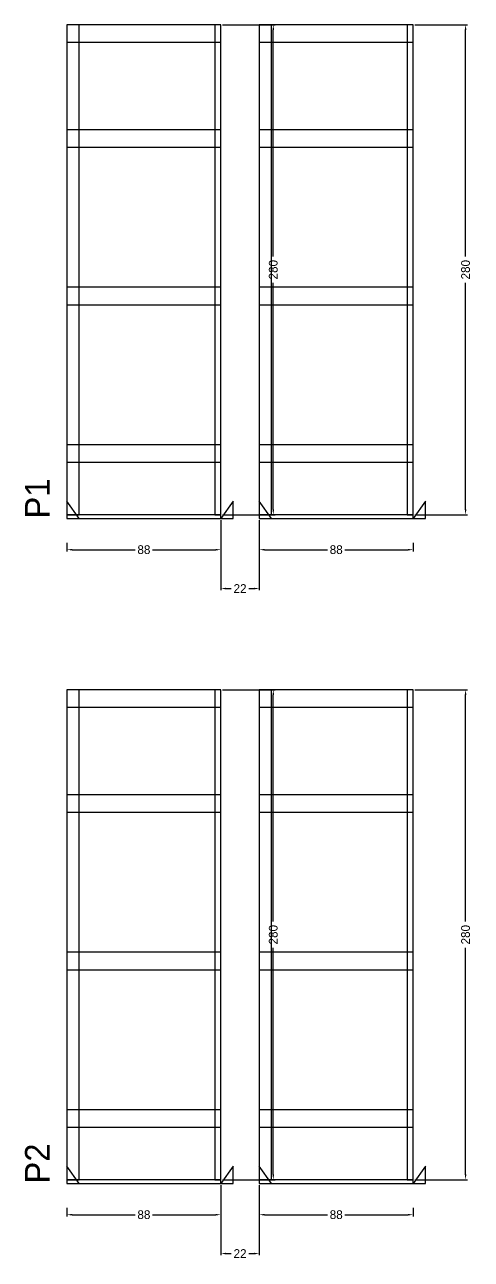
# Model space of a CAD drawing. Header units: centimetres. Extents: x -7000 to 4307, y -13306 to 295.
# Drawn here: x 3976 to 4231, y -423 to 282 of the extents above; entities that cross this region are included whole.
import ezdxf

# ---------------------------------------------------------------- set-up
doc = ezdxf.new("R2010")
doc.units = ezdxf.units.CM
for name, color, linetype in [('COTA', 241, 'Continuous'), ('NOMENCLATURA', 7, 'Continuous'), ('SARR_2.2x10', 60, 'Continuous'), ('SARR_2.2x7', 40, 'Continuous'), ('SARR_3.5x7', 81, 'Continuous')]:
    doc.layers.add(name, color=color, linetype=linetype)
doc.dimstyles.new('PAINEL-NOVA', dxfattribs={"dimtxt": 5, "dimasz": 3, "dimexe": 1, "dimexo": 1, "dimgap": 1, "dimtad": 1, "dimcen": 2.5, "dimazin": 3, "dimtfac": 1, "dimtmove": 0, "dimatfit": 3})

# ---------------------------------------------------------------- blocks, each defined once
blk = doc.blocks.new('_CLOSEDFILLED')
at = {"color": 0, "linetype": 'BYBLOCK'}
blk.add_solid([(-1, 0.16), (0, 0), (-1, -0.16)], dxfattribs=at)
blk = doc.blocks.new('*D21')
for p, q in [((4000, -13.8), (4000, -18.8)), ((4088, -13.8), (4088, -18.8)), ((4003, -17.8), (4039, -17.8)), ((4049, -17.8), (4085, -17.8))]:
    blk.add_line(p, q)
at = {"layer": 'Defpoints'}
for p in [(4000, -12.8), (4088, -12.8), (4000, -17.8)]:
    blk.add_point(p, dxfattribs=at)
at = {"layer": 'SARR_2.2x10', "xscale": 3, "yscale": 3, "rotation": 180}
blk.add_blockref('_CLOSEDFILLED', (4000, -17.8), dxfattribs=at)
at = {"layer": 'SARR_2.2x10', "xscale": 3, "yscale": 3}
blk.add_blockref('_CLOSEDFILLED', (4088, -17.8), dxfattribs=at)
at = {"layer": 'SARR_2.2x10', "insert": (4044, -17.8), "char_height": 5, "attachment_point": 5}
blk.add_mtext('88', dxfattribs=at)
blk = doc.blocks.new('*D22')
for p, q in [((4089, 282.2), (4119, 282.2)), ((4118, 149.7), (4118, 279.2)), ((4118, 5.2), (4118, 134.7)), ((4089, 2.2), (4119, 2.2))]:
    blk.add_line(p, q)
at = {"layer": 'Defpoints'}
for p in [(4088, 282.2), (4088, 2.2), (4118, 2.2)]:
    blk.add_point(p, dxfattribs=at)
at = {"layer": 'SARR_2.2x10', "xscale": 3, "yscale": 3}
for p, rotation in [((4118, 282.2), 90), ((4118, 2.2), 270)]:
    blk.add_blockref('_CLOSEDFILLED', p, dxfattribs=dict(at, rotation=rotation))
at = {"layer": 'SARR_2.2x10', "insert": (4118, 142.2), "char_height": 5, "attachment_point": 5, "rotation": 90}
blk.add_mtext('280', dxfattribs=at)
blk = doc.blocks.new('GRA-E')
at = {"layer": 'SARR_2.2x7'}
blk.add_lwpolyline([(0, 0), (7, 0), (0, 10)], close=True, dxfattribs=at)
blk = doc.blocks.new('GRA-D')
at = {"layer": 'SARR_2.2x7'}
blk.add_lwpolyline([(0, 0), (7, 0), (7, 10)], close=True, dxfattribs=at)
blk = doc.blocks.new('*D23')
for p, q in [((4110, -13.8), (4110, -18.8)), ((4198, -13.8), (4198, -18.8)), ((4113, -17.8), (4149, -17.8)), ((4159, -17.8), (4195, -17.8))]:
    blk.add_line(p, q)
at = {"layer": 'Defpoints'}
for p in [(4110, -12.8), (4198, -12.8), (4110, -17.8)]:
    blk.add_point(p, dxfattribs=at)
at = {"layer": 'SARR_2.2x10', "xscale": 3, "yscale": 3, "rotation": 180}
blk.add_blockref('_CLOSEDFILLED', (4110, -17.8), dxfattribs=at)
at = {"layer": 'SARR_2.2x10', "xscale": 3, "yscale": 3}
blk.add_blockref('_CLOSEDFILLED', (4198, -17.8), dxfattribs=at)
at = {"layer": 'SARR_2.2x10', "insert": (4154, -17.8), "char_height": 5, "attachment_point": 5}
blk.add_mtext('88', dxfattribs=at)
blk = doc.blocks.new('*D24')
for p, q in [((4199, 282.2), (4229, 282.2)), ((4228, 149.7), (4228, 279.2)), ((4228, 5.2), (4228, 134.7)), ((4199, 2.2), (4229, 2.2))]:
    blk.add_line(p, q)
at = {"layer": 'Defpoints'}
for p in [(4198, 282.2), (4198, 2.2), (4228, 2.2)]:
    blk.add_point(p, dxfattribs=at)
at = {"layer": 'SARR_2.2x10', "xscale": 3, "yscale": 3}
for p, rotation in [((4228, 282.2), 90), ((4228, 2.2), 270)]:
    blk.add_blockref('_CLOSEDFILLED', p, dxfattribs=dict(at, rotation=rotation))
at = {"layer": 'SARR_2.2x10', "insert": (4228, 142.2), "char_height": 5, "attachment_point": 5, "rotation": 90}
blk.add_mtext('280', dxfattribs=at)
blk = doc.blocks.new('*D25')
for p, q in [((4199, 282.2), (4229, 282.2)), ((4228, 149.7), (4228, 279.2)), ((4228, 5.2), (4228, 134.7)), ((4199, 2.2), (4229, 2.2))]:
    blk.add_line(p, q)
at = {"layer": 'Defpoints'}
for p in [(4198, 282.2), (4198, 2.2), (4228, 2.2)]:
    blk.add_point(p, dxfattribs=at)
at = {"layer": 'SARR_2.2x10', "xscale": 3, "yscale": 3}
for p, rotation in [((4228, 282.2), 90), ((4228, 2.2), 270)]:
    blk.add_blockref('_CLOSEDFILLED', p, dxfattribs=dict(at, rotation=rotation))
at = {"layer": 'SARR_2.2x10', "insert": (4228, 142.2), "char_height": 5, "attachment_point": 5, "rotation": 90}
blk.add_mtext('280', dxfattribs=at)
blk = doc.blocks.new('*D26')
for p, q in [((4199, 282.2), (4229, 282.2)), ((4228, 149.7), (4228, 279.2)), ((4228, 5.2), (4228, 134.7)), ((4199, 2.2), (4229, 2.2))]:
    blk.add_line(p, q)
at = {"layer": 'Defpoints'}
for p in [(4198, 282.2), (4198, 2.2), (4228, 2.2)]:
    blk.add_point(p, dxfattribs=at)
at = {"layer": 'SARR_2.2x10', "xscale": 3, "yscale": 3}
for p, rotation in [((4228, 282.2), 90), ((4228, 2.2), 270)]:
    blk.add_blockref('_CLOSEDFILLED', p, dxfattribs=dict(at, rotation=rotation))
at = {"layer": 'SARR_2.2x10', "insert": (4228, 142.2), "char_height": 5, "attachment_point": 5, "rotation": 90}
blk.add_mtext('280', dxfattribs=at)
blk = doc.blocks.new('*D27')
for p, q in [((4199, 282.2), (4229, 282.2)), ((4228, 149.7), (4228, 279.2)), ((4228, 5.2), (4228, 134.7)), ((4199, 2.2), (4229, 2.2))]:
    blk.add_line(p, q)
at = {"layer": 'Defpoints'}
for p in [(4198, 282.2), (4198, 2.2), (4228, 2.2)]:
    blk.add_point(p, dxfattribs=at)
at = {"layer": 'SARR_2.2x10', "xscale": 3, "yscale": 3}
for p, rotation in [((4228, 282.2), 90), ((4228, 2.2), 270)]:
    blk.add_blockref('_CLOSEDFILLED', p, dxfattribs=dict(at, rotation=rotation))
at = {"layer": 'SARR_2.2x10', "insert": (4228, 142.2), "char_height": 5, "attachment_point": 5, "rotation": 90}
blk.add_mtext('280', dxfattribs=at)
blk = doc.blocks.new('*D28')
for p, q in [((4199, 282.2), (4229, 282.2)), ((4228, 149.7), (4228, 279.2)), ((4228, 5.2), (4228, 134.7)), ((4199, 2.2), (4229, 2.2))]:
    blk.add_line(p, q)
at = {"layer": 'Defpoints'}
for p in [(4198, 282.2), (4198, 2.2), (4228, 2.2)]:
    blk.add_point(p, dxfattribs=at)
at = {"layer": 'SARR_2.2x10', "xscale": 3, "yscale": 3}
for p, rotation in [((4228, 282.2), 90), ((4228, 2.2), 270)]:
    blk.add_blockref('_CLOSEDFILLED', p, dxfattribs=dict(at, rotation=rotation))
at = {"layer": 'SARR_2.2x10', "insert": (4228, 142.2), "char_height": 5, "attachment_point": 5, "rotation": 90}
blk.add_mtext('280', dxfattribs=at)
blk = doc.blocks.new('*D29')
for p, q in [((4199, 282.2), (4229, 282.2)), ((4228, 149.7), (4228, 279.2)), ((4228, 5.2), (4228, 134.7)), ((4199, 2.2), (4229, 2.2))]:
    blk.add_line(p, q)
at = {"layer": 'Defpoints'}
for p in [(4198, 282.2), (4198, 2.2), (4228, 2.2)]:
    blk.add_point(p, dxfattribs=at)
at = {"layer": 'SARR_2.2x10', "xscale": 3, "yscale": 3}
for p, rotation in [((4228, 282.2), 90), ((4228, 2.2), 270)]:
    blk.add_blockref('_CLOSEDFILLED', p, dxfattribs=dict(at, rotation=rotation))
at = {"layer": 'SARR_2.2x10', "insert": (4228, 142.2), "char_height": 5, "attachment_point": 5, "rotation": 90}
blk.add_mtext('280', dxfattribs=at)
blk = doc.blocks.new('*D30')
for p, q in [((4199, 282.2), (4229, 282.2)), ((4228, 149.7), (4228, 279.2)), ((4228, 5.2), (4228, 134.7)), ((4199, 2.2), (4229, 2.2))]:
    blk.add_line(p, q)
at = {"layer": 'Defpoints'}
for p in [(4198, 282.2), (4198, 2.2), (4228, 2.2)]:
    blk.add_point(p, dxfattribs=at)
at = {"layer": 'SARR_2.2x10', "xscale": 3, "yscale": 3}
for p, rotation in [((4228, 282.2), 90), ((4228, 2.2), 270)]:
    blk.add_blockref('_CLOSEDFILLED', p, dxfattribs=dict(at, rotation=rotation))
at = {"layer": 'SARR_2.2x10', "insert": (4228, 142.2), "char_height": 5, "attachment_point": 5, "rotation": 90}
blk.add_mtext('280', dxfattribs=at)
blk = doc.blocks.new('*D31')
for p, q in [((4199, 282.2), (4229, 282.2)), ((4228, 149.7), (4228, 279.2)), ((4228, 5.2), (4228, 134.7)), ((4199, 2.2), (4229, 2.2))]:
    blk.add_line(p, q)
at = {"layer": 'Defpoints'}
for p in [(4198, 282.2), (4198, 2.2), (4228, 2.2)]:
    blk.add_point(p, dxfattribs=at)
at = {"layer": 'SARR_2.2x10', "xscale": 3, "yscale": 3}
for p, rotation in [((4228, 282.2), 90), ((4228, 2.2), 270)]:
    blk.add_blockref('_CLOSEDFILLED', p, dxfattribs=dict(at, rotation=rotation))
at = {"layer": 'SARR_2.2x10', "insert": (4228, 142.2), "char_height": 5, "attachment_point": 5, "rotation": 90}
blk.add_mtext('280', dxfattribs=at)
blk = doc.blocks.new('*D32')
for p, q in [((4199, 282.2), (4229, 282.2)), ((4228, 149.7), (4228, 279.2)), ((4228, 5.2), (4228, 134.7)), ((4199, 2.2), (4229, 2.2))]:
    blk.add_line(p, q)
at = {"layer": 'Defpoints'}
for p in [(4198, 282.2), (4198, 2.2), (4228, 2.2)]:
    blk.add_point(p, dxfattribs=at)
at = {"layer": 'SARR_2.2x10', "xscale": 3, "yscale": 3}
for p, rotation in [((4228, 282.2), 90), ((4228, 2.2), 270)]:
    blk.add_blockref('_CLOSEDFILLED', p, dxfattribs=dict(at, rotation=rotation))
at = {"layer": 'SARR_2.2x10', "insert": (4228, 142.2), "char_height": 5, "attachment_point": 5, "rotation": 90}
blk.add_mtext('280', dxfattribs=at)
blk = doc.blocks.new('*D33')
for p, q in [((4199, 282.2), (4229, 282.2)), ((4228, 149.7), (4228, 279.2)), ((4228, 5.2), (4228, 134.7)), ((4199, 2.2), (4229, 2.2))]:
    blk.add_line(p, q)
at = {"layer": 'Defpoints'}
for p in [(4198, 282.2), (4198, 2.2), (4228, 2.2)]:
    blk.add_point(p, dxfattribs=at)
at = {"layer": 'SARR_2.2x10', "xscale": 3, "yscale": 3}
for p, rotation in [((4228, 282.2), 90), ((4228, 2.2), 270)]:
    blk.add_blockref('_CLOSEDFILLED', p, dxfattribs=dict(at, rotation=rotation))
at = {"layer": 'SARR_2.2x10', "insert": (4228, 142.2), "char_height": 5, "attachment_point": 5, "rotation": 90}
blk.add_mtext('280', dxfattribs=at)
blk = doc.blocks.new('*D34')
for p, q in [((4088, -1), (4088, -41)), ((4110, -1), (4110, -41)), ((4091, -40), (4094, -40)), ((4104, -40), (4107, -40))]:
    blk.add_line(p, q)
at = {"layer": 'Defpoints'}
for p in [(4088, 0), (4110, 0), (4088, -40)]:
    blk.add_point(p, dxfattribs=at)
at = {"layer": 'COTA', "xscale": 3, "yscale": 3, "rotation": 180}
blk.add_blockref('_CLOSEDFILLED', (4088, -40), dxfattribs=at)
at = {"layer": 'COTA', "xscale": 3, "yscale": 3}
blk.add_blockref('_CLOSEDFILLED', (4110, -40), dxfattribs=at)
at = {"layer": 'COTA', "insert": (4099, -40), "char_height": 5, "attachment_point": 5}
blk.add_mtext('22', dxfattribs=at)
blk = doc.blocks.new('*D55')
for p, q in [((4000, -393.8), (4000, -398.8)), ((4088, -393.8), (4088, -398.8)), ((4003, -397.8), (4039, -397.8)), ((4049, -397.8), (4085, -397.8))]:
    blk.add_line(p, q)
at = {"layer": 'Defpoints'}
for p in [(4000, -392.8), (4088, -392.8), (4000, -397.8)]:
    blk.add_point(p, dxfattribs=at)
at = {"layer": 'SARR_2.2x10', "xscale": 3, "yscale": 3, "rotation": 180}
blk.add_blockref('_CLOSEDFILLED', (4000, -397.8), dxfattribs=at)
at = {"layer": 'SARR_2.2x10', "xscale": 3, "yscale": 3}
blk.add_blockref('_CLOSEDFILLED', (4088, -397.8), dxfattribs=at)
at = {"layer": 'SARR_2.2x10', "insert": (4044, -397.8), "char_height": 5, "attachment_point": 5}
blk.add_mtext('88', dxfattribs=at)
blk = doc.blocks.new('*D56')
for p, q in [((4089, -97.8), (4119, -97.8)), ((4118, -230.3), (4118, -100.8)), ((4118, -374.8), (4118, -245.3)), ((4089, -377.8), (4119, -377.8))]:
    blk.add_line(p, q)
at = {"layer": 'Defpoints'}
for p in [(4088, -97.8), (4088, -377.8), (4118, -377.8)]:
    blk.add_point(p, dxfattribs=at)
at = {"layer": 'SARR_2.2x10', "xscale": 3, "yscale": 3}
for p, rotation in [((4118, -97.8), 90), ((4118, -377.8), 270)]:
    blk.add_blockref('_CLOSEDFILLED', p, dxfattribs=dict(at, rotation=rotation))
at = {"layer": 'SARR_2.2x10', "insert": (4118, -237.8), "char_height": 5, "attachment_point": 5, "rotation": 90}
blk.add_mtext('280', dxfattribs=at)
blk = doc.blocks.new('*D57')
for p, q in [((4110, -393.8), (4110, -398.8)), ((4198, -393.8), (4198, -398.8)), ((4113, -397.8), (4149, -397.8)), ((4159, -397.8), (4195, -397.8))]:
    blk.add_line(p, q)
at = {"layer": 'Defpoints'}
for p in [(4110, -392.8), (4198, -392.8), (4110, -397.8)]:
    blk.add_point(p, dxfattribs=at)
at = {"layer": 'SARR_2.2x10', "xscale": 3, "yscale": 3, "rotation": 180}
blk.add_blockref('_CLOSEDFILLED', (4110, -397.8), dxfattribs=at)
at = {"layer": 'SARR_2.2x10', "xscale": 3, "yscale": 3}
blk.add_blockref('_CLOSEDFILLED', (4198, -397.8), dxfattribs=at)
at = {"layer": 'SARR_2.2x10', "insert": (4154, -397.8), "char_height": 5, "attachment_point": 5}
blk.add_mtext('88', dxfattribs=at)
blk = doc.blocks.new('*D58')
for p, q in [((4199, -97.8), (4229, -97.8)), ((4228, -230.3), (4228, -100.8)), ((4228, -374.8), (4228, -245.3)), ((4199, -377.8), (4229, -377.8))]:
    blk.add_line(p, q)
at = {"layer": 'Defpoints'}
for p in [(4198, -97.8), (4198, -377.8), (4228, -377.8)]:
    blk.add_point(p, dxfattribs=at)
at = {"layer": 'SARR_2.2x10', "xscale": 3, "yscale": 3}
for p, rotation in [((4228, -97.8), 90), ((4228, -377.8), 270)]:
    blk.add_blockref('_CLOSEDFILLED', p, dxfattribs=dict(at, rotation=rotation))
at = {"layer": 'SARR_2.2x10', "insert": (4228, -237.8), "char_height": 5, "attachment_point": 5, "rotation": 90}
blk.add_mtext('280', dxfattribs=at)
blk = doc.blocks.new('*D59')
for p, q in [((4199, -97.8), (4229, -97.8)), ((4228, -230.3), (4228, -100.8)), ((4228, -374.8), (4228, -245.3)), ((4199, -377.8), (4229, -377.8))]:
    blk.add_line(p, q)
at = {"layer": 'Defpoints'}
for p in [(4198, -97.8), (4198, -377.8), (4228, -377.8)]:
    blk.add_point(p, dxfattribs=at)
at = {"layer": 'SARR_2.2x10', "xscale": 3, "yscale": 3}
for p, rotation in [((4228, -97.8), 90), ((4228, -377.8), 270)]:
    blk.add_blockref('_CLOSEDFILLED', p, dxfattribs=dict(at, rotation=rotation))
at = {"layer": 'SARR_2.2x10', "insert": (4228, -237.8), "char_height": 5, "attachment_point": 5, "rotation": 90}
blk.add_mtext('280', dxfattribs=at)
blk = doc.blocks.new('*D60')
for p, q in [((4199, -97.8), (4229, -97.8)), ((4228, -230.3), (4228, -100.8)), ((4228, -374.8), (4228, -245.3)), ((4199, -377.8), (4229, -377.8))]:
    blk.add_line(p, q)
at = {"layer": 'Defpoints'}
for p in [(4198, -97.8), (4198, -377.8), (4228, -377.8)]:
    blk.add_point(p, dxfattribs=at)
at = {"layer": 'SARR_2.2x10', "xscale": 3, "yscale": 3}
for p, rotation in [((4228, -97.8), 90), ((4228, -377.8), 270)]:
    blk.add_blockref('_CLOSEDFILLED', p, dxfattribs=dict(at, rotation=rotation))
at = {"layer": 'SARR_2.2x10', "insert": (4228, -237.8), "char_height": 5, "attachment_point": 5, "rotation": 90}
blk.add_mtext('280', dxfattribs=at)
blk = doc.blocks.new('*D61')
for p, q in [((4199, -97.8), (4229, -97.8)), ((4228, -230.3), (4228, -100.8)), ((4228, -374.8), (4228, -245.3)), ((4199, -377.8), (4229, -377.8))]:
    blk.add_line(p, q)
at = {"layer": 'Defpoints'}
for p in [(4198, -97.8), (4198, -377.8), (4228, -377.8)]:
    blk.add_point(p, dxfattribs=at)
at = {"layer": 'SARR_2.2x10', "xscale": 3, "yscale": 3}
for p, rotation in [((4228, -97.8), 90), ((4228, -377.8), 270)]:
    blk.add_blockref('_CLOSEDFILLED', p, dxfattribs=dict(at, rotation=rotation))
at = {"layer": 'SARR_2.2x10', "insert": (4228, -237.8), "char_height": 5, "attachment_point": 5, "rotation": 90}
blk.add_mtext('280', dxfattribs=at)
blk = doc.blocks.new('*D62')
for p, q in [((4199, -97.8), (4229, -97.8)), ((4228, -230.3), (4228, -100.8)), ((4228, -374.8), (4228, -245.3)), ((4199, -377.8), (4229, -377.8))]:
    blk.add_line(p, q)
at = {"layer": 'Defpoints'}
for p in [(4198, -97.8), (4198, -377.8), (4228, -377.8)]:
    blk.add_point(p, dxfattribs=at)
at = {"layer": 'SARR_2.2x10', "xscale": 3, "yscale": 3}
for p, rotation in [((4228, -97.8), 90), ((4228, -377.8), 270)]:
    blk.add_blockref('_CLOSEDFILLED', p, dxfattribs=dict(at, rotation=rotation))
at = {"layer": 'SARR_2.2x10', "insert": (4228, -237.8), "char_height": 5, "attachment_point": 5, "rotation": 90}
blk.add_mtext('280', dxfattribs=at)
blk = doc.blocks.new('*D63')
for p, q in [((4199, -97.8), (4229, -97.8)), ((4228, -230.3), (4228, -100.8)), ((4228, -374.8), (4228, -245.3)), ((4199, -377.8), (4229, -377.8))]:
    blk.add_line(p, q)
at = {"layer": 'Defpoints'}
for p in [(4198, -97.8), (4198, -377.8), (4228, -377.8)]:
    blk.add_point(p, dxfattribs=at)
at = {"layer": 'SARR_2.2x10', "xscale": 3, "yscale": 3}
for p, rotation in [((4228, -97.8), 90), ((4228, -377.8), 270)]:
    blk.add_blockref('_CLOSEDFILLED', p, dxfattribs=dict(at, rotation=rotation))
at = {"layer": 'SARR_2.2x10', "insert": (4228, -237.8), "char_height": 5, "attachment_point": 5, "rotation": 90}
blk.add_mtext('280', dxfattribs=at)
blk = doc.blocks.new('*D64')
for p, q in [((4199, -97.8), (4229, -97.8)), ((4228, -230.3), (4228, -100.8)), ((4228, -374.8), (4228, -245.3)), ((4199, -377.8), (4229, -377.8))]:
    blk.add_line(p, q)
at = {"layer": 'Defpoints'}
for p in [(4198, -97.8), (4198, -377.8), (4228, -377.8)]:
    blk.add_point(p, dxfattribs=at)
at = {"layer": 'SARR_2.2x10', "xscale": 3, "yscale": 3}
for p, rotation in [((4228, -97.8), 90), ((4228, -377.8), 270)]:
    blk.add_blockref('_CLOSEDFILLED', p, dxfattribs=dict(at, rotation=rotation))
at = {"layer": 'SARR_2.2x10', "insert": (4228, -237.8), "char_height": 5, "attachment_point": 5, "rotation": 90}
blk.add_mtext('280', dxfattribs=at)
blk = doc.blocks.new('*D65')
for p, q in [((4199, -97.8), (4229, -97.8)), ((4228, -230.3), (4228, -100.8)), ((4228, -374.8), (4228, -245.3)), ((4199, -377.8), (4229, -377.8))]:
    blk.add_line(p, q)
at = {"layer": 'Defpoints'}
for p in [(4198, -97.8), (4198, -377.8), (4228, -377.8)]:
    blk.add_point(p, dxfattribs=at)
at = {"layer": 'SARR_2.2x10', "xscale": 3, "yscale": 3}
for p, rotation in [((4228, -97.8), 90), ((4228, -377.8), 270)]:
    blk.add_blockref('_CLOSEDFILLED', p, dxfattribs=dict(at, rotation=rotation))
at = {"layer": 'SARR_2.2x10', "insert": (4228, -237.8), "char_height": 5, "attachment_point": 5, "rotation": 90}
blk.add_mtext('280', dxfattribs=at)
blk = doc.blocks.new('*D66')
for p, q in [((4199, -97.8), (4229, -97.8)), ((4228, -230.3), (4228, -100.8)), ((4228, -374.8), (4228, -245.3)), ((4199, -377.8), (4229, -377.8))]:
    blk.add_line(p, q)
at = {"layer": 'Defpoints'}
for p in [(4198, -97.8), (4198, -377.8), (4228, -377.8)]:
    blk.add_point(p, dxfattribs=at)
at = {"layer": 'SARR_2.2x10', "xscale": 3, "yscale": 3}
for p, rotation in [((4228, -97.8), 90), ((4228, -377.8), 270)]:
    blk.add_blockref('_CLOSEDFILLED', p, dxfattribs=dict(at, rotation=rotation))
at = {"layer": 'SARR_2.2x10', "insert": (4228, -237.8), "char_height": 5, "attachment_point": 5, "rotation": 90}
blk.add_mtext('280', dxfattribs=at)
blk = doc.blocks.new('*D67')
for p, q in [((4199, -97.8), (4229, -97.8)), ((4228, -230.3), (4228, -100.8)), ((4228, -374.8), (4228, -245.3)), ((4199, -377.8), (4229, -377.8))]:
    blk.add_line(p, q)
at = {"layer": 'Defpoints'}
for p in [(4198, -97.8), (4198, -377.8), (4228, -377.8)]:
    blk.add_point(p, dxfattribs=at)
at = {"layer": 'SARR_2.2x10', "xscale": 3, "yscale": 3}
for p, rotation in [((4228, -97.8), 90), ((4228, -377.8), 270)]:
    blk.add_blockref('_CLOSEDFILLED', p, dxfattribs=dict(at, rotation=rotation))
at = {"layer": 'SARR_2.2x10', "insert": (4228, -237.8), "char_height": 5, "attachment_point": 5, "rotation": 90}
blk.add_mtext('280', dxfattribs=at)
blk = doc.blocks.new('*D68')
for p, q in [((4088, -381), (4088, -421)), ((4110, -381), (4110, -421)), ((4091, -420), (4094, -420)), ((4104, -420), (4107, -420))]:
    blk.add_line(p, q)
at = {"layer": 'Defpoints'}
for p in [(4088, -380), (4110, -380), (4088, -420)]:
    blk.add_point(p, dxfattribs=at)
at = {"layer": 'COTA', "xscale": 3, "yscale": 3, "rotation": 180}
blk.add_blockref('_CLOSEDFILLED', (4088, -420), dxfattribs=at)
at = {"layer": 'COTA', "xscale": 3, "yscale": 3}
blk.add_blockref('_CLOSEDFILLED', (4110, -420), dxfattribs=at)
at = {"layer": 'COTA', "insert": (4099, -420), "char_height": 5, "attachment_point": 5}
blk.add_mtext('22', dxfattribs=at)

msp = doc.modelspace()

# ---------------------------------------------------------------- linework, layer by layer
at = {"layer": 'SARR_2.2x10'}
for p, q in [((4088, 282.2), (4000, 282.2)), ((4000, 282.2), (4000, 272.2)), ((4088, 272.2), (4088, 282.2)), ((4198, 282.2), (4110, 282.2)), ((4110, 282.2), (4110, 272.2)), ((4198, 272.2), (4198, 282.2)), ((4000, 272.2), (4088, 272.2)), ((4110, 272.2), (4198, 272.2)), ((4088, 222.2), (4000, 222.2)), ((4000, 222.2), (4000, 212.2)), ((4088, 212.2), (4088, 222.2)), ((4198, 222.2), (4110, 222.2)), ((4110, 222.2), (4110, 212.2)), ((4198, 212.2), (4198, 222.2)), ((4000, 212.2), (4088, 212.2)), ((4110, 212.2), (4198, 212.2)), ((4088, 132.2), (4000, 132.2)), ((4000, 132.2), (4000, 122.2)), ((4088, 122.2), (4088, 132.2)), ((4198, 132.2), (4110, 132.2)), ((4110, 132.2), (4110, 122.2)), ((4198, 122.2), (4198, 132.2)), ((4000, 122.2), (4088, 122.2)), ((4110, 122.2), (4198, 122.2)), ((4088, 42.2), (4000, 42.2)), ((4000, 42.2), (4000, 32.2)), ((4088, 32.2), (4088, 42.2)), ((4198, 42.2), (4110, 42.2)), ((4110, 42.2), (4110, 32.2)), ((4198, 32.2), (4198, 42.2)), ((4000, 32.2), (4088, 32.2)), ((4110, 32.2), (4198, 32.2)), ((4088, -97.8), (4000, -97.8)), ((4000, -97.8), (4000, -107.8)), ((4088, -107.8), (4088, -97.8)), ((4198, -97.8), (4110, -97.8)), ((4110, -97.8), (4110, -107.8)), ((4198, -107.8), (4198, -97.8)), ((4000, -107.8), (4088, -107.8)), ((4110, -107.8), (4198, -107.8)), ((4088, -157.8), (4000, -157.8)), ((4000, -157.8), (4000, -167.8)), ((4088, -167.8), (4088, -157.8)), ((4198, -157.8), (4110, -157.8)), ((4110, -157.8), (4110, -167.8)), ((4198, -167.8), (4198, -157.8)), ((4000, -167.8), (4088, -167.8)), ((4110, -167.8), (4198, -167.8)), ((4088, -247.8), (4000, -247.8)), ((4000, -247.8), (4000, -257.8)), ((4088, -257.8), (4088, -247.8)), ((4198, -247.8), (4110, -247.8)), ((4110, -247.8), (4110, -257.8)), ((4198, -257.8), (4198, -247.8)), ((4000, -257.8), (4088, -257.8)), ((4110, -257.8), (4198, -257.8)), ((4088, -337.8), (4000, -337.8)), ((4000, -337.8), (4000, -347.8)), ((4088, -347.8), (4088, -337.8)), ((4198, -337.8), (4110, -337.8)), ((4110, -337.8), (4110, -347.8)), ((4198, -347.8), (4198, -337.8)), ((4000, -347.8), (4088, -347.8)), ((4110, -347.8), (4198, -347.8))]:
    msp.add_line(p, q, dxfattribs=at)
at = {"layer": 'SARR_2.2x7'}
for p, q in [((4007, 282.2), (4000, 282.2)), ((4000, 282.2), (4000, 2.2)), ((4007, 2.2), (4007, 282.2)), ((4198, 282.2), (4194.5, 282.2)), ((4194.5, 282.2), (4194.5, 2.2)), ((4198, 2.2), (4198, 282.2)), ((4088, 2.2), (4000, 2.2)), ((4000, 2.2), (4000, 0)), ((4000, 2.2), (4007, 2.2)), ((4000, 0), (4088, 0)), ((4088, 0), (4088, 2.2)), ((4198, 2.2), (4110, 2.2)), ((4110, 2.2), (4110, 0)), ((4110, 0), (4198, 0)), ((4194.5, 2.2), (4198, 2.2)), ((4198, 0), (4198, 2.2)), ((4007, -97.8), (4000, -97.8)), ((4000, -97.8), (4000, -377.8)), ((4007, -377.8), (4007, -97.8)), ((4198, -97.8), (4194.5, -97.8)), ((4194.5, -97.8), (4194.5, -377.8)), ((4198, -377.8), (4198, -97.8)), ((4088, -377.8), (4000, -377.8)), ((4000, -377.8), (4000, -380)), ((4000, -377.8), (4007, -377.8)), ((4000, -380), (4088, -380)), ((4088, -380), (4088, -377.8)), ((4198, -377.8), (4110, -377.8)), ((4110, -377.8), (4110, -380)), ((4110, -380), (4198, -380)), ((4194.5, -377.8), (4198, -377.8)), ((4198, -380), (4198, -377.8))]:
    msp.add_line(p, q, dxfattribs=at)
at = {"layer": 'SARR_3.5x7'}
for p, q in [((4088, 282.2), (4084.5, 282.2)), ((4084.5, 282.2), (4084.5, 2.2)), ((4088, 2.2), (4088, 282.2)), ((4117, 282.2), (4110, 282.2)), ((4110, 282.2), (4110, 2.2)), ((4117, 2.2), (4117, 282.2)), ((4084.5, 2.2), (4088, 2.2)), ((4110, 2.2), (4117, 2.2)), ((4088, -97.8), (4084.5, -97.8)), ((4084.5, -97.8), (4084.5, -377.8)), ((4088, -377.8), (4088, -97.8)), ((4117, -97.8), (4110, -97.8)), ((4110, -97.8), (4110, -377.8)), ((4117, -377.8), (4117, -97.8)), ((4084.5, -377.8), (4088, -377.8)), ((4110, -377.8), (4117, -377.8))]:
    msp.add_line(p, q, dxfattribs=at)

# ---------------------------------------------------------------- block references
at = {"layer": 'SARR_2.2x7'}
for name, p in [('GRA-E', (4000, 0)), ('GRA-D', (4088, 0)), ('GRA-E', (4110, 0)), ('GRA-D', (4198, 0)), ('GRA-E', (4000, -380)), ('GRA-D', (4088, -380)), ('GRA-E', (4110, -380)), ('GRA-D', (4198, -380))]:
    msp.add_blockref(name, p, dxfattribs=at)

# ---------------------------------------------------------------- texts
at = {"layer": 'NOMENCLATURA'}
for s, p in [('P1', (3990, 0)), ('P2', (3990, -380))]:
    msp.add_text(s, height=14, rotation=90, dxfattribs=at).set_placement(p)

# ---------------------------------------------------------------- dimensions: what is measured, and where the dimension line sits
at = {"layer": 'COTA'}
for base, p1, p2, picture, middle in [((4088, -40), (4088, 0), (4110, 0), '*D34', (4099, -40)), ((4088, -420), (4088, -380), (4110, -380), '*D68', (4099, -420))]:
    dim = msp.add_linear_dim(base=base, p1=p1, p2=p2, dimstyle='PAINEL-NOVA', dxfattribs=at)
    dim.commit()
    dim.dimension.update_dxf_attribs({"geometry": picture, "text_midpoint": middle})
at = {"layer": 'SARR_2.2x10'}
for base, p1, p2, picture, middle in [((4118, 2.2), (4088, 2.2), (4088, 282.2), '*D22', (4118, 142.2)), ((4228, 2.2), (4198, 2.2), (4198, 282.2), '*D24', (4228, 142.2)), ((4228, 2.2), (4198, 2.2), (4198, 282.2), '*D25', (4228, 142.2)), ((4228, 2.2), (4198, 2.2), (4198, 282.2), '*D26', (4228, 142.2)), ((4228, 2.2), (4198, 2.2), (4198, 282.2), '*D27', (4228, 142.2)), ((4228, 2.2), (4198, 2.2), (4198, 282.2), '*D28', (4228, 142.2)), ((4228, 2.2), (4198, 2.2), (4198, 282.2), '*D29', (4228, 142.2)), ((4228, 2.2), (4198, 2.2), (4198, 282.2), '*D30', (4228, 142.2)), ((4228, 2.2), (4198, 2.2), (4198, 282.2), '*D31', (4228, 142.2)), ((4228, 2.2), (4198, 2.2), (4198, 282.2), '*D32', (4228, 142.2)), ((4228, 2.2), (4198, 2.2), (4198, 282.2), '*D33', (4228, 142.2)), ((4118, -377.8), (4088, -377.8), (4088, -97.8), '*D56', (4118, -237.8)), ((4228, -377.8), (4198, -377.8), (4198, -97.8), '*D58', (4228, -237.8)), ((4228, -377.8), (4198, -377.8), (4198, -97.8), '*D59', (4228, -237.8)), ((4228, -377.8), (4198, -377.8), (4198, -97.8), '*D60', (4228, -237.8)), ((4228, -377.8), (4198, -377.8), (4198, -97.8), '*D61', (4228, -237.8)), ((4228, -377.8), (4198, -377.8), (4198, -97.8), '*D62', (4228, -237.8)), ((4228, -377.8), (4198, -377.8), (4198, -97.8), '*D63', (4228, -237.8)), ((4228, -377.8), (4198, -377.8), (4198, -97.8), '*D64', (4228, -237.8)), ((4228, -377.8), (4198, -377.8), (4198, -97.8), '*D65', (4228, -237.8)), ((4228, -377.8), (4198, -377.8), (4198, -97.8), '*D66', (4228, -237.8)), ((4228, -377.8), (4198, -377.8), (4198, -97.8), '*D67', (4228, -237.8))]:
    dim = msp.add_linear_dim(base=base, p1=p1, p2=p2, angle=90, dimstyle='PAINEL-NOVA', dxfattribs=at)
    dim.commit()
    dim.dimension.update_dxf_attribs({"geometry": picture, "text_midpoint": middle})
for base, p1, p2, picture, middle in [((4000, -17.8), (4000, -12.8), (4088, -12.8), '*D21', (4044, -17.8)), ((4110, -17.8), (4110, -12.8), (4198, -12.8), '*D23', (4154, -17.8)), ((4000, -397.8), (4000, -392.8), (4088, -392.8), '*D55', (4044, -397.8)), ((4110, -397.8), (4110, -392.8), (4198, -392.8), '*D57', (4154, -397.8))]:
    dim = msp.add_linear_dim(base=base, p1=p1, p2=p2, dimstyle='PAINEL-NOVA', dxfattribs=at)
    dim.commit()
    dim.dimension.update_dxf_attribs({"geometry": picture, "text_midpoint": middle})

doc.saveas('drawing.dxf')
